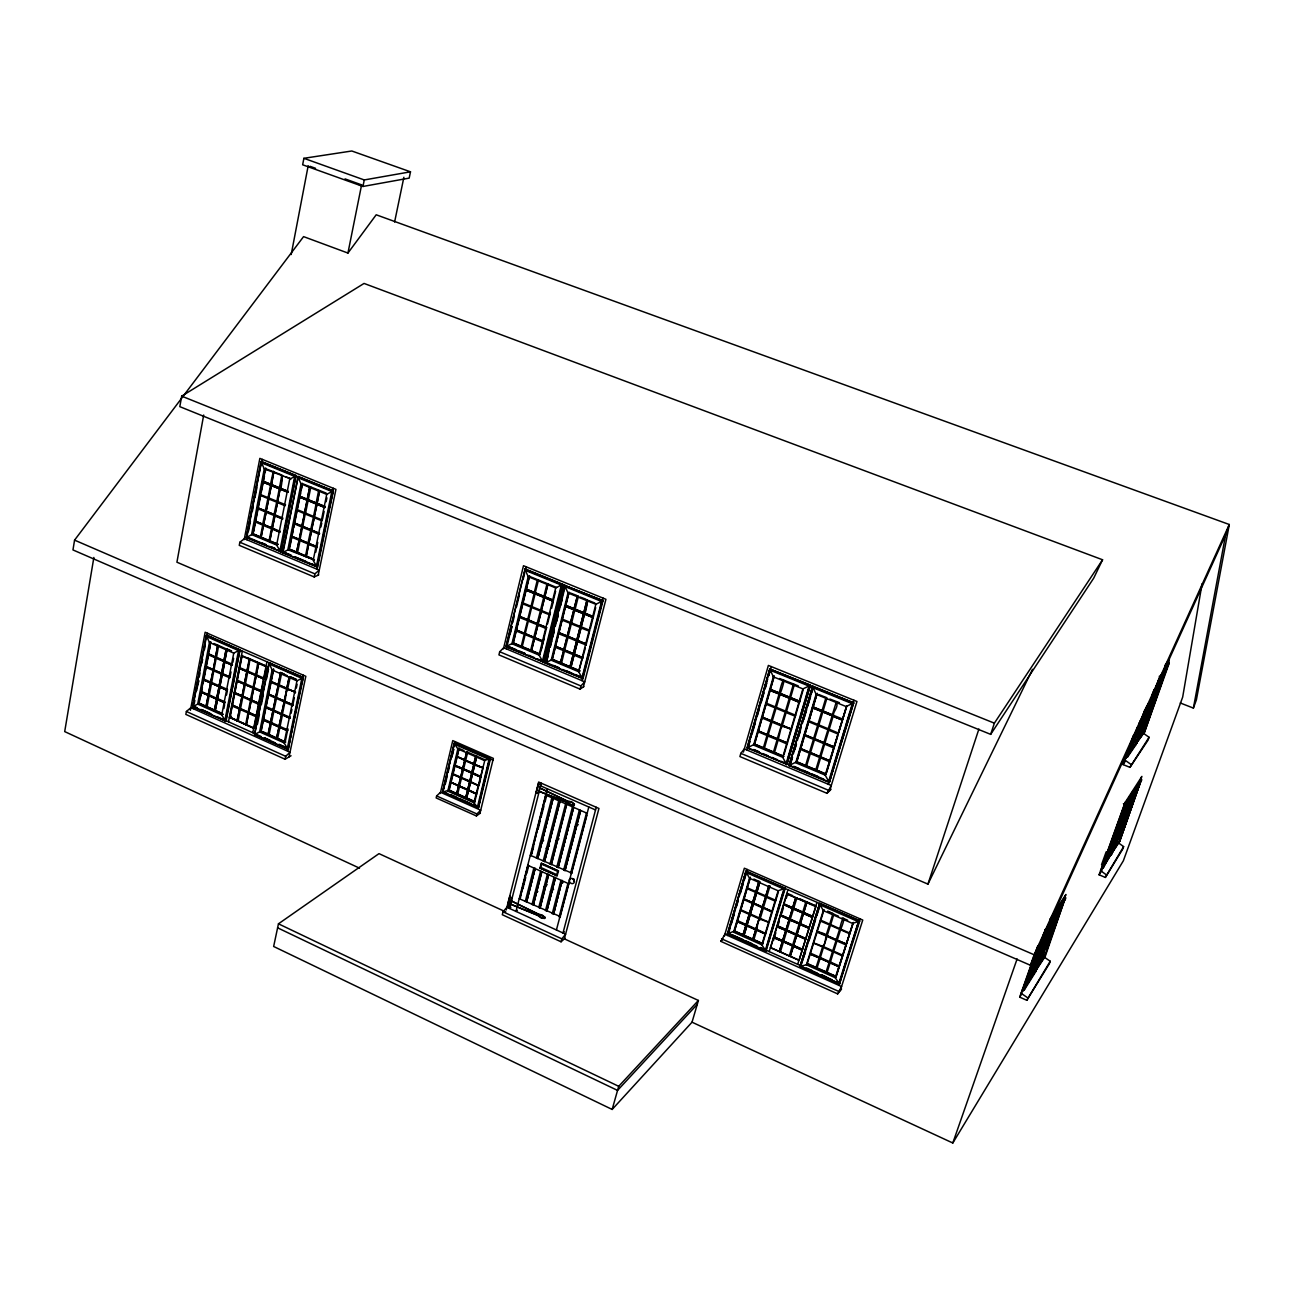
<?xml version="1.0" encoding="UTF-8"?>
<svg xmlns="http://www.w3.org/2000/svg" width="1294" height="1294" viewBox="0 0 1294 1294"><rect width="100%" height="100%" fill="white"/><g stroke="black" fill="none" stroke-linecap="round" stroke-linejoin="round"><path stroke-width="1.5" d="M1022.729 989.554L1022.341 990.411L1024.12 990.25L1034.375 973.848L1034.375 972.295L1032.127 971.325L1045.827 932.489M1042.479 953.727L1045.245 954.923L1045.212 956.476L1065.463 897.502L1064.687 897.179L1054.642 913.046M1033.566 972.49L1035.297 972.344L1037.772 966.877L1056.066 913.613L1065.463 897.502L1055.435 913.111L1052.798 920.584M74.567 540.132L72.965 549.934L1030.445 965.275L1225.644 534.697L1229.3 524.507L376.198 214.788L347.94 253.058L303.572 236.624L74.567 540.132L1034.132 954.762L1030.445 965.275M93.864 557.455L64.7 731.595L359.489 868.145M1202.061 583.82L1182.684 697.062L1123.354 860.785L952.805 1143.006L692.031 1022.195L612.159 1109.443L273.649 946.48L278.453 923.819L378.996 853.636L505.744 911.898M181.694 396.142L179.817 406.656L990.67 734.361L1093.721 578.127L1102.569 559.768L364.051 283.435L181.694 396.142L994.374 723.168L1102.569 559.768M1109.961 854.574L1111.19 855.124L1134.547 790.569M1102.116 867.158L1101.76 867.983L1103.329 867.756L1111.578 852.924L1109.589 852.099L1106.629 856.854M203.692 415.034L176.922 562.211L927.944 884.125L1032.515 669.338M1129.452 751.668L1125.99 757.071L1127.705 756.828L1135.938 744.697L1136.423 741.996L1133.706 740.912M1123.418 803.72L1125.974 804.722L1125.537 807.1L1123.952 806.453M1117.935 843.364L1111.028 854.461L1119.52 841.715L1141.454 779.263L1124.696 804.237M1180.29 702.982L1193.391 708.093L1225.644 534.697M285.068 759.238L285.683 756.311L290.018 752.267L190.914 707.64L186.385 711.49L185.835 714.401L285.068 759.238L291.037 755.761M190.412 710.293L205.148 632.232L305.821 676.293L289.047 756.909M225.593 720.273L226.062 721.179L192.79 706.653L206.733 635.241L240.005 649.814L226.062 721.179L192.79 706.653L199.373 703.224L221.662 713.237M300.952 685.771L303.33 677.555L288.012 749.517L254.562 734.458L268.942 662.916L303.33 677.555L206.28 635.467L192.79 706.653M193.275 708.691L193.76 706.168L197.303 707.769M194.132 704.211L194.86 700.313M196.72 690.543L198.564 680.79M199.308 676.875L200.036 672.977M201.896 663.207L202.624 659.309M204.484 649.556L205.212 645.641M207.072 635.888L207.558 633.284M198.014 684.688L198.758 680.806M206.264 635.451L209.418 642.455L197.707 704.082L221.743 714.87L225.609 721.421L240.005 649.814L239.277 650.219M208.156 695.46L205.94 706.977L208.334 695.363L200.732 692.144L201.088 691.158M210.534 683.022L208.318 694.571L210.728 682.925L203.093 679.706L203.449 678.719M213.122 670.421L210.712 682.116L213.122 670.421L205.471 667.203L205.649 666.313L213.284 669.516L215.516 657.87L207.865 654.667L208.221 653.664L232.483 664.356M210.469 641.953L198.758 703.548L222.762 714.32M210.76 641.824L199.05 703.386L223.053 714.175L221.743 714.87L233.745 653.13L239.552 650.041L238.533 650.575L206.328 636.454M200.521 697.256L202.398 687.34M203.158 683.361L208.819 653.567M209.579 649.604L210.34 645.625M1133.043 791.265L1134.304 791.734L1133.851 794.095L1132.282 793.465M1143.233 731.66L1144.64 731.822L1169.178 663.256L1168.159 661.962L1167.786 662.819M303.88 158.305L302.65 164.791L362.951 186.465L409.179 178.119L410.489 171.811L351.806 150.994L303.88 158.305L364.261 179.947L410.489 171.811M291.199 254.53L308.198 165.664M216.696 699.116L214.286 710.713L216.696 699.116L209.175 695.735L206.959 707.252M219.107 686.661L216.68 698.307L219.107 686.661L211.553 683.297L209.337 694.846M314.216 576.962L314.863 573.857L319.246 570.169L244.388 538.692L239.859 542.251L239.261 545.34L314.216 576.962L318.728 574.892M244.21 539.63L259.851 458.367L335.939 489.358L318.227 575.118M247.607 536.897L246.394 537.511L261.501 461.505L296.213 475.658L281.057 551.697L246.394 537.511L253.236 533.84L278.275 544.337M246.394 537.511L261.032 461.667L296.213 475.658L295.436 476.095M246.847 537.317L261.485 461.505L261.986 462.443M246.863 539.727L247.38 537.042M248.513 531.122L250.421 521.272M252.33 511.421L253.09 507.474M254.983 497.624L256.891 487.773M262.358 459.402L261.825 462.168L293.9 475.238M221.5 673.333L223.943 661.574L221.695 673.236L213.947 669.985L216.179 658.322L223.943 661.574M221.517 674.142L219.09 685.852L221.517 674.142L213.769 670.89L211.731 682.407M217.538 699.488L215.127 711.085L217.538 699.488L224.994 702.82M219.948 687.033L217.521 698.679L219.948 687.033L227.42 690.349M222.18 674.611L219.931 686.224L222.18 674.611L229.847 677.83M222.536 673.624L224.784 661.946L222.342 673.705L230.025 676.94M265.335 468.493L252.621 534.098L277.66 544.596L276.625 545.033L251.57 534.535L264.283 468.881L261.032 461.667M265.626 468.396L252.912 533.985L277.951 544.483M253.608 531.915L260.725 495.262M261.469 491.413L264.461 475.982M265.205 472.116L265.949 468.266L264.283 468.881L290.713 478.861M223.894 708.546L224.638 704.68M226.515 695.04L227.275 691.19M230.267 675.759L231.028 671.909M232.904 662.269L233.648 658.403M260.304 537.35L262.698 525.089L254.967 521.87M280.264 531.381L254.967 520.997L262.698 524.216L265.286 511.826L257.538 508.607M282.901 518.101L257.538 507.733L265.286 510.952L267.89 498.513L260.11 495.311M270.511 485.137L262.52 481.999L270.511 485.137L268.084 497.559M288.206 491.364L262.714 481.044L270.511 484.247C278.76 445.007 266.645 511.34 273.827 472.132M238.533 650.575L224.816 720.807L225.609 721.421M263.394 525.526L261 537.786L263.394 525.526L271.416 528.728L269.006 540.989M263.572 524.588L266.16 512.198L263.572 524.588L271.611 527.774M266.16 511.308L268.764 498.869L266.16 511.308L274.231 514.511M271.384 485.493L268.764 497.996L271.384 485.493L279.294 488.744L276.851 501.182M225.965 718.332L229.006 702.755M229.766 698.873L231.675 689.136M233.567 679.399L238.128 656.058M228.472 721.793L242.285 651.319M239.519 709.177L237.061 720.807L239.519 709.177L231.852 705.926L232.208 704.939L256.503 715.792L256.147 716.795L248.626 713.431L246.313 724.963L248.626 713.431M241.978 696.706L239.503 708.384L241.978 696.706L234.295 693.455L234.473 692.565L242.156 695.8L244.453 684.17L236.753 680.935L237.109 679.932M246.75 671.683L244.453 683.361L246.944 671.586L239.212 668.351L239.568 667.364M271.433 527.855L274.037 515.465L265.982 512.262M274.037 514.575L276.657 502.137L268.586 498.95M272.112 529.165L269.702 541.442L272.112 529.165L280.07 532.335L272.306 528.227L274.91 515.821L272.306 528.227M274.91 514.947L277.531 502.493L274.91 514.947L282.707 519.056L274.732 515.902M279.989 489.181L277.547 501.603L280.167 489.1L288.012 492.318L280.167 489.1M282.642 475.723C276.932 501.101 283.386 484.619 281.752 475.367L279.488 487.773M244.453 684.17L242.156 695.8M249.257 659.034C242.107 695.509 254.546 633.995 247.963 671.052M245.31 684.542L242.819 696.269L250.438 699.666L252.945 687.923L245.116 684.639L252.945 687.923M253.123 687.033L255.452 675.339L247.785 671.958L245.488 683.653M285.359 504.838L285.165 505.792L277.353 502.573M295.76 475.82L294.692 476.37L279.811 551.195L280.62 551.891L295.76 475.82L289.678 479.249L276.625 545.033L280.62 551.891M238.08 721.082L240.36 709.549L247.963 712.945L245.666 724.478M240.538 708.659L242.819 697.078L250.438 700.475L248.141 712.056M282.141 542.898L281.057 551.697L246.701 537.301M284.098 533.063L287.219 517.357M289.177 507.523L291.134 497.705M293.091 487.887L295.048 478.068M251.101 700.944L248.804 712.525L251.101 700.944L258.654 704.292L259.01 703.305L251.279 700.038L253.608 688.408L261.356 691.659L253.608 688.408M256.115 675.808L253.786 687.502L256.293 675.711L263.879 679.059L256.293 675.711M251.473 699.941L253.786 688.311M258.816 663.062L256.293 674.902L258.638 663.159L257.781 662.787L255.63 674.433M283.014 552.522L298.218 476.467L333.334 490.782L317.612 567.047L282.561 552.716L289.468 549.028L312.986 558.895M282.561 552.716L298.202 476.467L298.704 477.405M347.94 253.058L361.608 184.864L345.029 178.895M289.856 547.103L292.962 531.624M293.738 527.758L296.844 512.278M297.62 508.413L300.726 492.933M301.502 489.067L302.278 485.185M252.767 732.711L266.871 662.075M261.178 691.756L261.534 690.753L236.915 680.029M263.701 679.156L264.057 678.153L239.39 667.445M266.435 666.394L241.897 655.621L229.798 717.345L254.028 728.231L266.046 668.319M254.708 726.144L255.484 722.278M256.261 718.413L259.35 702.949M260.126 699.083L262.067 689.427M264.397 677.846L265.949 670.114M362.951 186.465L364.261 179.947M257.457 724.139L259.431 714.32M261.404 704.518L263.378 694.7M266.532 679.01L268.505 669.208M299.14 539.42L301.809 526.998L299.318 539.339L291.312 536.153L316.884 546.666M301.825 526.108L304.511 513.637L302.003 526.027L293.981 522.857L319.618 533.338M299.124 540.294L296.455 552.667L299.124 540.294L291.312 537.026M273.422 669.305L260.919 731.191L285.392 742.174L284.13 742.902L259.625 731.903L254.562 734.458L288.449 749.258L292.428 726.824M273.746 669.144L261.242 731.013L259.625 731.903L272.128 669.985L268.942 662.916L269.006 663.935L301.858 678.315L302.893 677.781L296.941 680.87L284.13 742.902L288.012 749.517L287.219 748.886L301.842 678.331M300.014 539.776L302.521 527.434L310.657 530.653L307.956 543.092L300.208 539.711M302.715 526.48L305.222 514.074L313.374 517.293L310.673 529.78L302.893 526.399M313.569 516.322L316.108 503.867L308.118 500.584L305.594 513.039M310.835 487.094L308.312 499.613M270.333 723.281L267.987 734.846L270.511 723.184L262.779 719.901L270.511 723.184M272.872 710.778L270.511 722.375L273.066 710.681L265.302 707.397L273.066 710.681M275.622 697.304L278.178 685.496L275.8 697.207L268.02 693.94L275.8 697.207M275.622 698.113L273.066 709.872L275.622 698.113L268.02 694.749M279.035 726.985L276.479 738.664L279.035 726.985L271.368 723.556L269.006 735.121M281.607 714.482L279.035 726.193L281.607 714.482L273.907 711.053L271.546 722.667M281.785 713.576L273.924 710.244L276.479 698.485L284.179 701.914L281.607 713.673L284.179 701.914M276.479 697.676L279.035 685.869L286.767 689.281L284.373 701.008L276.479 697.676L284.373 701.008M281.623 673.203L279.229 684.963M297.523 552.942L300.014 540.649L307.94 543.965L305.449 556.274M308.651 544.418L306.144 556.711L308.651 544.418L316.69 547.621M308.845 543.464L311.547 531.025L308.845 543.464L316.707 546.747M311.547 530.152L314.264 517.665L311.547 530.152L319.44 533.419M316.998 504.223L314.28 516.775L316.998 504.223L324.923 507.491L325.134 506.52L317.014 503.334L319.569 490.814L317.192 503.253M284.195 701.105L286.767 689.281M289.193 676.697L286.783 688.473L289.371 676.6M326.169 493.111L302.052 483.487L288.869 549.303L314.183 559.914L287.85 549.74L301.033 483.891L297.749 476.629L332.882 490.96L326.719 494.373L313.18 560.367L317.176 567.257L316.367 566.562L331.814 491.494L333.334 490.782L326.864 518.813M316.82 504.304L324.745 507.555L325.134 506.52M279.892 727.374L287.494 730.77L279.892 727.374L277.514 738.939M294.336 697.773L292.687 705.667L284.858 702.383L282.464 714.062L290.26 717.345L290.082 718.251L282.464 714.854L280.07 726.484M285.052 701.477L292.865 704.761L285.052 701.477C286.88 687.971 285.909 688.473 295.485 692.128L287.64 688.845L290.228 676.972M315.785 552.166L317.774 542.461M320.961 526.949L321.753 523.067M322.546 519.185L324.131 511.421M326.12 501.732L326.929 497.85M317.531 564.135L318.34 560.189M319.149 556.242L321.996 542.461M322.804 538.514L324.826 528.664M316.723 569.117L333.367 488.307M287.317 730.867L287.672 729.881L263.135 718.898M273.907 711.053L289.905 718.348L290.26 717.345M292.687 704.858L292.687 705.667M295.113 693.131L295.485 692.128M287.915 728.781L285.117 742.335L260.644 731.336L273.147 669.451L272.128 669.985L296.941 680.87M291.134 713.269L291.926 709.403M296.326 688.084L297.135 684.219M394.605 222.002L403.874 177.278M294.45 717.054L298.914 695.541M287.575 751.167L303.346 675.209M476.402 815.948L476.888 813.942L480.721 810.206L440.542 792.284L436.628 795.956L436.159 797.945L476.402 815.948L480.381 813.069M440.267 793.497L452.754 740.605L493.37 758.381L479.945 813.392M458.82 749.857L449.244 790.149L442.597 792.057L454.566 742.999L490.458 758.721L478.537 807.634L442.597 792.057L443.745 791.637M443.47 789.841L454.55 742.999L455.1 743.726M492.933 760.144L454.162 743.257L442.597 792.057M445.346 783.97L447.174 776.271M448.08 772.405L449.455 766.63M451.735 756.99L453.563 749.291M454.938 743.5L455.342 741.737M451.913 757.136L453.725 749.469M460.632 777.645L452.431 774.2L460.632 777.645L458.739 785.571L450.555 782.126L458.594 786.186L456.539 794.209L458.594 786.186M454.469 765.627L462.686 769.073L454.469 765.627L462.831 768.458L464.74 760.484L456.653 756.424L464.886 759.869L466.81 751.863M458.998 748.142L448.711 790.521L474.72 802.102L483.115 767.504M450.555 782.126L458.577 785.684L460.47 777.759M454.615 765.013L462.67 768.571L464.74 760.484M456.653 756.424L464.724 759.966L466.649 751.96M460.793 777.031L462.686 769.073L460.632 777.144L452.577 773.586M459.483 786.089L461.537 778.05L469.706 781.657L467.797 789.599L459.483 786.089L467.797 789.599M469.851 781.042L461.537 777.548L463.592 769.477L471.776 773.084L469.851 781.042L471.776 773.084L463.592 769.477M463.576 768.976L465.662 760.888L473.847 764.479L471.922 772.469L463.576 768.976L471.922 772.469M475.917 755.858L473.83 763.978L465.646 760.371L467.716 752.251M580.068 689.136L580.893 685.949L584.726 681.809L503.706 647.744L499.694 651.739L498.934 654.893L580.068 689.136L583.853 686.58M467.635 789.712L469.706 781.657M471.76 772.583L473.847 764.479M473.83 763.978L475.755 755.971M467.652 790.213L465.581 798.236L467.652 790.213L459.499 786.59L457.607 794.5M468.396 790.731L466.487 798.641L468.557 790.618L476.613 794.192L468.703 790.003L476.613 793.691M468.541 790.116L470.612 782.061L478.699 785.636L470.45 782.174M478.537 785.749L470.595 781.56L472.52 773.602L480.786 777.063L472.52 773.602M472.666 772.971L474.752 764.883L472.666 772.971L480.624 777.176M474.736 764.382L483.018 767.827L474.736 764.382L476.677 756.359M468.703 790.003L470.612 782.061M472.682 773.488L470.595 781.56M474.898 764.269L476.839 756.262M503.431 648.892L523.488 565.721L605.932 599.284L583.432 686.855M528.211 576.687L511.939 643.733L539.064 655.104L543.092 662.188L562.421 584.5L524.798 569.166L528.211 576.687L555.708 587.929L562.793 584.29L543.464 661.946L506.067 646.628L525.186 568.956L562.793 584.29L543.464 661.946L506.067 646.628L513.362 642.892L529.618 575.911M506.375 648.86L507.038 646.11L525.073 653.696M507.507 644.153L511.777 626.506M512.731 622.592L514.155 616.704M516.516 606.902L519.363 595.143M523.164 579.453L524.571 573.566M525.526 569.651L526.205 566.821M510.111 634.286L512.003 626.49M489.698 758.882L478.149 807.925L473.83 802.733L484.975 759.804L467.49 752.137M521.159 646.725L524.216 634.206L515.691 630.809L515.918 629.838L543.108 641.177L534.681 637.667L537.932 624.986L534.681 637.667M515.918 629.838L524.296 633.332L527.531 620.667L518.975 617.287L519.363 616.219L546.618 627.525L539.922 654.57L512.828 643.215L529.084 576.202L556.566 587.427M519.201 616.3L527.612 619.794L530.847 607.064L522.275 603.683L522.663 602.616M525.59 590.032L534.179 593.396L525.59 590.032L525.979 588.948L553.395 600.206M482.856 767.94L474.591 764.997M529.343 576.073L513.071 643.053L540.164 654.424L539.064 655.104L555.708 587.929M479.168 784.617L480.559 778.859M454.145 743.257L457.833 748.902L484.102 760.419L490.07 758.98L489.067 759.352L477.34 807.488L478.149 807.925M481.271 793.465L478.537 807.634L443.001 791.782M482.209 789.615L486.415 772.324M487.353 768.49L489.229 760.807M478.165 807.132L489.456 760.775M534.179 593.396L531.09 606.093M525.817 589.045L534.26 592.506L537.382 579.761M525.235 633.72L528.308 621.152L536.994 624.598L533.743 637.279L525.396 633.639M528.55 620.182L531.64 607.549L540.342 610.994L537.075 623.724L528.712 620.085M532.028 606.482L535.134 593.8L543.706 597.31L540.585 610.008M553.234 600.287L535.215 592.895L538.498 580.068M522.097 647.113L525.154 634.61L533.662 638.152L530.572 650.672M547.087 583.578L543.949 596.324M534.438 638.638L531.365 651.157L534.438 638.638L543.011 642.05M538.013 624.112L541.296 611.383L538.013 624.112L546.618 627.525M544.499 597.796L541.377 610.493L544.661 597.699L553.153 601.192L544.661 597.699M547.88 584.047L544.742 596.809L548.041 583.966M547.54 623.87L550.387 612.369M552.764 602.778L555.627 591.261M541.118 650.591L543.981 639.074M551.584 608.39L553.007 602.632M562.421 584.5L561.321 585.066L542.332 661.509L543.092 662.188M543.108 661.266L562.194 584.597M602.131 601.112L603.004 600.675L564.572 585.389L545.211 663.078L564.572 585.389L603.004 600.675L583.028 678.574L545.211 663.078L552.57 659.325L579.971 670.826M549.093 651.076L546.23 662.577L537.706 659.002M550.047 647.243L554.35 629.984M555.304 626.15L558.183 614.634M559.137 610.8L564.863 587.799M546.44 662.431L547.896 656.559M550.338 646.774L551.794 640.918M552.781 637.004L554.236 631.132M556.679 621.363L558.135 615.491M560.577 605.705L562.033 599.85M563.65 650.656L560.334 663.304L563.65 650.656L555.029 647.226L555.417 646.159L582.915 657.627L582.51 658.695L574.002 655.136L570.816 667.704L574.002 655.136M555.272 646.256L563.893 649.685L567.063 637.085L558.426 633.656L558.814 632.588L586.392 644.024L585.988 645.091L589.304 632.669M558.668 632.669L567.306 636.098L570.508 623.433L561.822 620.02L562.227 618.936M565.252 606.32L573.954 609.733L565.252 606.32L565.656 605.236L583.837 612.693L587.088 599.898L588.042 600.303C580.408 627.072 587.961 608.52 586.926 599.995L583.837 612.693M563.731 649.782L567.063 637.085M567.16 636.195L570.508 623.433M573.808 609.83L570.589 622.543L573.954 609.733M577.415 595.952L574.051 608.843L577.415 595.952L578.386 596.356L575.167 609.134M564.685 650.186L568.017 637.473L576.639 641.064L573.436 653.68L564.847 650.089M568.115 636.599L571.301 623.934L580.1 627.412L576.898 640.077L568.276 636.502M583.578 613.679L580.197 626.522L583.578 613.679L574.762 610.218L571.705 622.851M561.062 941.789L561.839 938.846L565.591 934.187L506.924 907.256L503.042 911.817L502.298 914.729L561.062 941.789L565.009 938.263M506.229 909.957L538.644 782.029L598.944 808.459L564.362 938.846L698.404 1000.456L692.031 1022.195M507.636 905.331C513.2 880.114 507.588 916.152 507.846 905.169M536.185 792.656L538.579 783.873L536.185 792.656L538.385 793.384L536.395 792.51M573.291 653.777L576.639 641.064M576.736 640.174L580.1 627.412M573.193 654.651L569.861 667.3L573.193 654.651L564.443 651.157L561.434 663.612M509.577 906.221L511.89 897.777L509.739 897.049M538.175 793.529L540.568 784.762L538.369 784.035M541.296 783.193L509.496 908.453L510.871 907.32M574.245 654.166L577.593 641.452L574.245 654.166L582.769 657.724M577.69 640.579L581.071 627.8L577.69 640.579L586.247 644.121M584.403 614.181L581.168 626.911L584.548 614.084L593.137 617.61L584.548 614.084M547.265 788.774L515.982 911.429L517.341 910.297M528.001 865.379L519.881 898.974L528.001 865.379L568.842 883.802L567.84 883.786L559.121 916.896L560.108 916.912L568.842 883.802M545.922 795.147L530.961 855.577L545.922 795.147L587.379 813.392L586.392 813.344L570.573 873.401L571.576 873.418L586.878 815.317M522.776 889.043L525.72 877.445M526.707 873.596L528.68 865.864M531.64 854.266L533.613 846.551M538.061 829.163L540.035 821.431M541.021 817.565L543.981 805.984M544.968 802.118L546.941 794.387M595.838 604.314L578.628 671.699L582.672 678.816L581.912 678.137L601.548 601.484L602.648 600.901L595.838 604.314L568.017 592.943L564.572 585.389M592.992 617.707L593.234 616.72L565.51 605.333M579.712 671.004L552.295 659.503L569.117 592.312L568.017 592.943L551.195 660.199L578.628 671.699L585.373 648.068M590.29 628.819L595.693 607.662M583.012 675.678L593.8 633.623M594.787 629.79L597.715 618.322M598.701 614.504L601.645 603.02M581.993 680.66L603.15 598.151M539.938 868.031L541.313 863.227L558.49 870.959L557.099 875.779L539.938 868.031L557.099 875.779M541.507 871.477L533.306 905.104L541.83 872.043L540.52 871.46L531.996 904.506L533.322 904.247L541.345 873.143M559.639 801.18L544.515 861.675L559.978 801.73L558.636 801.148L543.189 861.076L544.531 860.834L559.477 802.862M551.309 863.891L549.982 864.133L565.527 804.172L566.529 804.205L551.309 864.732L566.853 803.946M544.92 917.284L544.467 918.465L544.92 917.284L542.089 914.923L537.835 914.243L510.968 900.753L539.177 914.389M574.407 804.172L573.938 805.369L574.407 804.172L571.511 801.795L567.16 801.148L539.63 787.836L567.354 801.002M558.62 865.007L573.743 806.987L558.118 867.789L573.42 807.246L572.417 807.213L556.792 867.19L558.118 866.948M561.887 880.664L553.541 914.357L561.887 880.664L560.9 880.648L552.231 913.742L553.541 913.483L562.211 880.389M580.327 810.287L564.944 870.862L580.666 810.837L579.324 810.238L563.618 870.264L564.944 870.005L580.149 811.953M556.42 929.982L588.819 806.987M596.243 807.278L562.987 932.99L564.297 931.826M612.159 1109.443L618.71 1086.313L698.404 1000.456M827.012 793.319L831.282 785.507L744.309 748.935L740.831 753.351L739.909 756.569L827.012 793.319L831.055 789.291M743.403 752.105L768.377 665.423L856.951 701.477L829.713 790.634M747.592 747.754L769.784 669.03L810.513 685.238L787.059 764.301L747.026 747.883L748.272 747.204L749.938 741.397M747.026 747.883L769.801 669.03L810.513 685.238L809.559 685.674M747.172 750.132L749.63 741.64M750.73 737.839L752.364 732.145M753.464 728.344L763.881 692.274M764.98 688.473L767.73 678.978M768.814 675.177L771.289 666.604M752.17 733.666L754.968 723.977M757.2 716.245L758.882 710.438M761.115 702.691L763.913 693.018M765.029 689.136L766.711 683.329M768.943 675.597L770.108 668.772L747.35 747.608L787.059 764.301L786.542 763.282M774.087 676.244L754.321 744.471L783.404 756.65M774.378 752.898L778.115 740.152L787.027 744.034L787.448 742.934L758.138 730.884L767.132 734.62L770.998 721.728L761.972 717.976M791.524 729.12L762.134 717.102L771.143 720.839L775.025 707.867L765.983 704.146M779.085 693.956L769.881 690.349L779.085 693.956L775.316 706.88M779.247 693.066C783.371 674.805 786.574 676.713 780.266 693.487L799.741 701.316L770.173 689.346L779.376 692.953M768.151 735.041L772 722.149L781.155 725.934L777.257 738.858L768.28 734.943M772.162 721.259L776.044 708.287L785.215 712.072L781.317 725.061L772.292 721.146M785.507 711.085L789.308 698.162L780.104 694.377L776.335 707.3M787.318 743.047L778.276 739.278C782.708 722.893 779.263 725.74 791.394 729.234L782.336 725.481L786.105 712.606L795.325 716.261M799.449 702.318L790.327 698.582L786.526 711.506M720.807 941.336L724.915 934.252L841.569 986.562L837.655 993.889L720.807 941.336L722.99 939.072M724.268 936.403L744.357 868.209L862.758 920.05L840.259 990.638M727.422 933.783L746.12 871.105L785.248 888.25L766.016 951.09L727.422 933.783L766.016 951.09L727.422 933.783L734.701 931.001L762.926 943.617M728.296 931.567L746.12 871.105L746.67 871.994M727.94 933.831L745.829 871.428L859.75 920.875L819.814 903.39L800.096 966.359L839.482 984.006L845.985 961.588M727.697 935.513L728.344 933.281L756.99 946.124M730.042 927.523L737.984 900.575M739.133 896.742L747.172 869.455M728.603 933.2L730.301 927.474M731.433 923.641L734.248 914.082M736.512 906.431L738.195 900.689M740.459 893.038L743.274 883.462M744.406 879.645L746.104 873.903M802.895 688.893L782.692 757.297L786.752 764.592L810.206 685.496L802.895 688.893L773.359 676.827L769.784 669.03M795.195 716.358L795.616 715.258L766.274 703.143M799.611 701.429L799.32 702.432L790.327 698.582M783.954 754.758L803.04 690.203M745.813 871.428L749.517 878.238L733.552 932.198L761.81 944.846L766.016 951.09M750.245 877.51L734.28 931.454L762.506 944.086L778.438 891.776M750.439 877.316L734.474 931.243L762.716 943.876L761.81 944.846L778.131 890.773L785.248 888.25L784.358 888.509M810.206 685.496L809.09 686.095L786.04 763.897L786.752 764.592M787.674 759.497L799.449 719.739M800.582 715.954L804.512 702.707M805.628 698.922L808.993 687.567M787.27 761.697L809.85 685.529M803.639 738.939L796.829 761.729L789.033 765.547L812.826 686.176L853.733 702.852L829.244 782.433L789.033 765.547L790.278 764.851M851.015 708.983L853.733 702.852L812.519 686.451L789.033 765.547M790.602 763.104L792.3 757.378M793.432 753.577L796.263 744.05M797.395 740.249L801.358 726.904M802.49 723.103L813.23 686.92M790.828 762.959L792.526 757.281M794.775 749.695L796.457 744.018M798.705 736.448L800.404 730.754M803.784 719.399L806.583 709.937M807.715 706.136L810.529 696.673M811.661 692.888L812.826 686.192L789.34 765.255L829.535 782.142L838.286 750.746M753.755 940.188L752.639 939.881L755.793 929.658L746.945 925.711L743.807 935.934L742.837 935.497L745.959 925.275L737.111 921.522L745.829 925.404M758.899 881.521L755.858 891.76L759.028 881.392M745.959 925.275L742.837 935.497M749.21 914.373L746.072 924.628L749.21 914.373L740.475 910.491M752.477 903.422L749.323 913.71L752.477 903.422L743.71 899.54M755.745 892.423L752.574 902.759L755.745 892.423L746.962 888.557M743.807 935.934L746.945 925.711M750.067 914.939L747.042 925.064L750.197 914.809L759.06 918.74L755.906 929.011L759.06 918.74M753.334 903.988L750.294 914.146L753.464 903.859L762.344 907.79L759.174 918.093L762.344 907.79M756.602 892.989L753.561 903.196L756.731 892.86L765.644 896.791L762.457 907.126L765.644 896.791M816.126 694.296L795.729 762.764L825.184 775.106L829.244 782.433L853.442 703.127L846.017 706.508L816.126 694.296L812.519 686.435M816.805 693.697L796.425 762.117L825.847 774.459L846.697 705.909L825.184 775.106L826.251 774.071L796.829 761.729M816.999 693.535L796.619 761.94L826.041 774.281M804.771 735.138L817.226 693.341M752.639 939.881L755.793 929.658M800.21 749.372L809.3 753.157L805.466 765.935M833.805 747.964L824.634 744.147L820.752 756.99L829.907 760.807L800.371 748.498L809.478 752.283L813.441 739.343L804.318 735.558M838.043 734.054L828.839 730.253L824.941 743.16L834.112 746.962L804.496 734.668L813.619 738.453L817.614 725.449L808.459 721.68M821.787 711.49L812.503 707.834L821.787 711.49L817.905 724.446M826.009 697.466L822.094 710.487M753.626 940.317L756.78 930.095L765.547 934.009M769.946 886.18L768.83 885.872L769.946 886.18L766.873 896.435M810.497 752.72L814.476 739.764L823.728 743.613L819.733 756.569L810.626 752.607M814.654 738.89L818.633 725.885L827.917 729.719L823.906 742.724L814.767 738.777M828.225 728.716L832.139 715.744L822.822 711.926L818.94 724.883M827.044 697.887L823.13 710.907M806.486 766.355L810.319 753.593L819.555 757.443L815.689 770.221M836.377 701.704L832.317 714.854L812.794 706.831L842.588 719.06C823.599 716.795 840.696 709.581 836.264 701.817M816.724 770.642L820.574 757.863L829.6 761.794M833.174 716.164L842.281 720.079L833.174 716.164L829.26 729.137M765.272 950.572L783.889 889.059L784.94 888.557M766.938 946.027L782.611 894.267M765.935 950.136L784.035 890.353M769.186 951.591L787.917 889.868M773.488 940.431L775.834 932.748M777.581 926.973L779.328 921.215M781.657 913.515L783.42 907.757M786.331 898.133L787.496 894.3M826.623 772.372L837.622 736.189M838.771 732.388L846.874 705.731M853.442 703.127L852.325 703.726L828.532 781.754L829.244 782.433M839.434 746.945L844.659 729.865M845.807 726.063L849.867 712.768M828.338 784.261L853.959 700.264M782.369 941.514L779.279 951.624L782.498 941.385L773.553 937.6L782.498 941.385M785.701 930.596L782.611 940.738L785.83 930.451L776.869 926.666L785.83 930.451M803.428 913.451L812.357 917.381L803.428 913.451L800.274 923.69L809.187 927.62L780.444 914.907L789.421 918.691L792.543 908.469L783.663 904.555L792.413 908.598M786.073 929.674L789.178 919.484L780.331 915.57L789.178 919.484L786.073 929.674L777.241 925.744L805.774 938.603L796.894 934.672L800.032 924.466L809.057 928.267L800.032 924.466L797.023 934.527M789.421 918.691L792.543 908.469M789.308 955.926L792.413 945.801L783.485 941.822L780.395 951.931M792.656 945.024L795.778 934.866L786.817 930.887L783.727 941.045M790.181 919.921L786.93 930.24L795.907 934.219L799.158 923.9L790.052 920.05L799.158 923.9M793.546 908.906L790.294 919.274L799.271 923.237L802.539 912.868L793.416 909.035L802.539 912.868M796.926 897.842L793.788 908.113M793.287 946.383L790.181 956.509L793.416 946.254L802.28 950.2L793.416 946.254M796.651 935.449L793.529 945.607L796.78 935.319L805.661 939.266L796.78 935.319M806.825 902.371L803.671 912.658L806.955 902.241M800.404 923.544L803.542 913.305M797.686 964.354L816.902 902.565M770.367 947.693L799.158 960.294L816.093 905.946L799.854 898.829M820.347 904.263L819.814 903.39L800.096 966.359L819.523 903.713L823.275 910.588L852.487 923.415L859.475 921.215L858.423 921.716L838.771 983.505L839.482 984.006L859.75 920.875L858.844 921.134M820.137 903.972L800.954 965.825L760.565 947.726M805.45 952.303L800.388 966.003L839.774 983.666M809.025 940.787L815.576 919.646M816.773 915.796L819.749 906.188M823.275 910.588L806.421 964.806L800.096 966.359M810.109 954.066L819.134 957.884L810.109 954.066L810.465 953.128L839.369 966.02M819.377 957.107L822.563 946.933L813.505 943.116C821.836 944.652 824.197 951.365 825.993 935.934L816.935 932.117C822.79 931.243 835.196 940.188 817.177 931.324M826.122 935.287L829.454 924.886L820.364 921.069L820.736 920.147L849.737 933.103M824.132 909.633L807.084 964.03L835.924 976.921L853.134 922.638M816.951 968.462L815.835 968.155L819.134 957.884M832.932 913.807L829.697 924.094M816.837 968.608L820.137 958.336L829.163 962.364L825.847 972.635L826.979 972.942M827.141 935.724L830.473 925.339L839.563 929.351L836.215 939.735L827.141 935.724L836.215 939.735M836.086 940.398L832.754 950.75L823.696 946.723L827.012 936.371L835.973 940.528M826.85 973.088L830.166 962.817L839.127 966.796L830.166 962.817M842.734 955.182L833.757 951.203L836.975 940.981L845.985 944.96M837.234 940.188L846.341 944.022L837.234 940.188L840.582 929.788L849.608 933.767M849.657 950.022L857.615 924.984M838.69 985.284L859.847 918.772M927.944 884.125L978.911 729.007M990.67 734.361L994.374 723.168M952.805 1143.006L1017.116 958.919M1043.821 956.848L1050.227 961.248L1049.369 963.658L1026.805 1000.278L1019.688 997.156L1037.707 946.011M1021.856 991.964L1035.782 952.449M1034.763 963.626L1036.656 961.264L1028.342 974.139M1032.386 963.723L1040.344 950.799L1034.262 959.776M1045.261 932.246L1026.643 984.685L1023.117 990.751L1039.81 943.439M1033.89 961.41L1031.334 969.707M1037.61 950.847L1035.054 959.161M1041.363 940.237L1038.775 948.583M1042.527 937.972L1043.951 932.877M1028.148 978.005L1033.437 966.052M1031.852 967.508L1033.582 962.623M1035.572 956.962L1037.885 950.427M1041.621 939.816L1039.05 948.162M1045.374 929.173L1042.786 937.552M1024.12 990.25L1045.698 929.302M1036.834 956.751C1029.361 979.364 1036.753 953.937 1040.344 950.799M1044.905 934.575L1041.444 944.394L1044.856 934.025L1047.784 929.739L1042.204 937.826M1048.027 925.048L1045.18 933.815L1048.35 925.178M1034.019 965.777L1030.331 975.902L1036.656 961.264M1048.933 925.307L1032.612 971.535L1027.759 979.267M1037.982 949.198L1044.064 940.285L1043.482 940.9M1034.941 967.831L1032.968 973.444L1033.744 973.767L1054.853 914.017L1054.076 913.693L1049.919 920.147M1037.642 959.954L1047.752 931.405M1055.16 915.036L1045.131 930.693L1045.083 932.376L1052.685 920.519L1054.853 914.017L1034.375 973.832M1045.212 956.492L1034.327 972.829L1043.562 946.707M1044.889 942.97L1051.472 924.304M1035.297 972.344L1056.874 911.154M1038.386 962.412L1044.371 948.696M1046.296 941.401C1043.465 940.722 1066.628 904.069 1050.178 930.37M1049.984 930.968L1053.09 921.118M1053.688 920.503L1055.985 914.001M1044.436 943.698L1051.149 933.718L1048.302 937.924L1044.954 948.081L1048.35 938.474L1046.49 940.787M1056.244 916.492C1061.193 909.439 1057.424 909.973 1048.302 937.6L1051.715 927.944M1054.125 919.177L1058.217 909.892M1051.149 933.718C1048.189 938.425 1033 966.489 1047.234 944.782C1042.527 949.65 1036.979 971.244 1044.695 948.826M1059.43 907.175L1055.678 916.767M1026.805 1000.278L1050.227 961.248M1041.298 958.401L1058.541 910.022M1060.918 905.007L1043.514 954.179L1038.16 962.704M1046.49 948.421L1049.887 938.991M1055.726 922.266L1059.301 912.383M1062.439 903.374L1065.188 895.594M1048.496 943.649L1056.535 920.94M1063.894 900.155L1065.916 894.477L1049.919 919.338M1065.463 897.502L1044.581 956.428L1034.327 972.829M1147.729 719.739L1142.99 732.97L1149.072 737.289L1148.053 740.136L1129.953 767.342L1123.063 764.592L1133.512 735.251M1125.343 759.012L1132.881 737.855M1144.947 709.355L1130.228 751.135L1126.751 757.378L1137.491 727.196M1130.471 747.625L1136.73 732.97M1130.778 747.738L1135.097 735.914M1135.21 735.332L1138.963 725.109M1139.545 722.44L1141.049 719.254M1127.705 756.828L1140.273 721.599M1132.848 744.131C1130.972 745.57 1142.893 722.149 1137.361 732.21M1139.642 722.877C1151.029 705.877 1135.501 728.409 1137.572 731.886M1145.222 709.436L1141.68 719.351L1143.88 716.747M1132.946 744.568L1145.53 709.565M1148.004 704.195L1134.725 741.316L1130.584 747.414M1145.821 707.786L1148.312 704.324M1138.494 733.358L1143.314 719.707M1152 695.315L1154.086 689.508M1140.289 728.943L1143.395 720.467M1159.165 677.846L1135.259 744.81L1126.751 757.378M1156.982 684.623L1135.728 744.115L1144.64 731.822L1135.728 744.115L1139.141 737.984L1162.125 673.915M1157.532 683.685L1160.475 675.436M1135.938 744.697L1159.44 678.897M1164.39 669.968L1143.475 728.473L1139.658 734.701L1143.411 723.233M1144.705 720.564L1148.101 711.069M1148.425 710.18L1151.935 700.361M1156.933 686.338L1152.517 697.725L1156.593 691.886L1154.458 695.363L1156.577 692.888M1157.257 685.448L1160.799 675.549M1136.682 743.581L1160.831 675.986M1144.494 722.424L1149.201 709.209M1154.604 694.118L1162.012 673.349M1141.761 731.628L1163.241 671.683M1129.953 767.342L1149.072 737.289M1145.708 719.885L1148.15 716.455L1146.112 719.432M1152.21 705.133C1145.4 714.498 1159.084 694.943 1148.328 709.759M1158.874 683.022L1161.3 679.69L1159.505 682.261M1146.031 723.637L1147.39 719.836M1149.298 714.709L1160.589 683.006M1167.9 662.544L1168.822 660.005M1149.379 715.129L1160.718 683.442M1166.67 666.766L1169.388 659.212L1164.988 665.391M1144.64 730.059L1168.903 662.253L1144.64 731.822M1101.517 864.78L1106.176 851.84M1118.065 842.588L1123.613 846.599L1122.691 849.155L1105.367 877.429L1099.091 874.809L1124.971 802.701L1141.906 776.4L1136.456 791.524M1101.194 869.697L1125.554 801.795M1107.826 851.468L1108.117 850.676M1115.881 829.05L1116.156 828.257M1119.925 817.792L1125.651 805.208M1127.171 802.264L1105.658 862.451L1102.439 868.258L1125.456 804.172L1133.35 791.879L1132.315 792.397M1106.871 857.243L1109.88 848.201L1111.999 845.37M1115.719 834.145L1109.961 847.732M1112.419 839.596L1118.178 825.976M1118.275 825.491L1123.758 811.775M1103.329 867.756L1125.974 804.722L1133.35 791.879L1131.312 798.058L1125.537 807.1M1108.036 855.544L1127.462 802.377M1108.311 855.657C1107.89 850.401 1121.202 830.57 1109.136 849.042M1115.072 834.824L1118.291 830.279L1112.209 844.141M1119.084 823.631L1122.302 819.151L1116.204 833.012M1121.186 815.446L1126.314 807.974L1120.216 821.852M1127.656 802.054L1124.243 810.642M1128.384 801.212L1110.026 852.277L1107.049 857.032M1110.559 853.053L1115.396 839.515M1119.278 828.839L1126.977 807.31M1129.986 799.045L1132.671 791.588M1118.388 831.848L1127.09 807.65M1131.005 796.91L1133.107 790.909M1102.439 868.258L1110.575 855.188L1133.803 791.184L1141.454 779.263L1119.536 841.698L1141.454 779.263M1114.732 845.37L1118.323 834.743M1118.889 834.08L1121.672 825.443M1122.367 823.259L1125.651 814.395M1111.028 854.461L1134.304 791.734L1141.696 780.185M1134.984 790.844L1111.902 853.975M1116.463 842.038L1136.132 788.272M1137.232 786.574L1118.404 838.868L1114.555 845.031M1118.614 833.951L1122.642 828.095L1120.604 831.686M1124.276 820.59L1126.298 817.032M1128.239 809.575L1130.26 806.033M1132.218 798.511L1134.514 795.114L1132.784 797.832M1105.367 877.429L1123.613 846.599M1119.617 837.719L1136.003 792.251M1137.749 787.221L1141.357 777.241M1123.515 827.448L1134.417 797.201M1193.391 708.093L1196.384 699.876L1229.3 524.507L1034.132 954.762M1064.315 898.004L1064.687 897.179M1065.755 898.505L1056.001 915.327M573.824 881.085L574.035 879.111L572.385 878.82M1099.091 874.809L1102.181 869.843M1101.76 867.983L1103.798 864.716M1106.839 859.814L1108.877 856.547M1113.309 849.43L1115.282 846.26M1111.578 852.924L1100.579 870.652L1106.305 874.809M1112.403 851.678L1119.941 839.499L1117.482 838.496M1022.341 990.411L1024.686 986.497M1032.968 973.282L1033.841 971.891M1026.093 985.171L1021.063 993.226L1027.679 997.803M1026.643 984.685L1045.245 954.923M1116.059 841.779L1117.984 838.706M1023.117 990.751L1032.677 975.466M1019.688 997.156L1021.759 993.841M1028.245 977.504L1030.186 974.414M1039.81 959.08L1043.029 953.969M1108.117 851.581L1114.312 841.359M1118.598 834.856L1122.642 828.095M1118.291 830.279L1114.166 836.264M1122.286 823.744L1126.589 817.145M1122.561 823.857L1124.065 820.914M1030.752 969.982L1034.278 965.017M1042.042 952.4L1047.493 944.038M1036.332 956.832L1035.054 959.501M1044.064 940.285L1038.451 948.793M1047.153 935.756L1049.143 932.004M1124.583 814.994L1130.26 806.938M1118.469 825.168L1122.302 819.151M1130.535 806.146L1128.514 808.782M1116.156 829.179L1117.692 826.187M1126.54 812.794L1128.044 809.882M1126.314 807.974L1122.221 813.813M1131.684 799.546L1134.514 795.114M1120.2 817.905L1121.736 814.945M1133.851 794.095L1139.464 785.329L1137.911 784.714M1044.598 934.43L1042.204 938.182L1047.784 929.739M1053.866 919.921L1055.726 917.64L1051.973 927.2M1052.184 922.865L1058.508 912.966M1053.801 914.276L1064.428 897.745M1048.625 923.722L1054.853 914.017M1123.063 764.592L1125.214 761.406M1126.249 756.472L1128.336 753.399M1125.99 757.071L1128.125 753.933M1130.228 751.135L1136.423 741.996M1139.141 737.984L1145.158 729.137L1142.473 728.085M1134.951 744.859L1124.712 759.934L1131.005 764.431M1137.07 741.705L1141.34 735.413M1142.408 733.844L1142.99 732.97M1130.099 747.22L1134.256 741.122M1138.979 734.183L1143.006 728.296M1135.42 735.024L1139.464 729.12M1144.236 722.165L1148.15 716.455M1141.858 726.063L1143.718 723.346M1134.045 736.464L1136.181 733.326M1139.868 722.57L1141.47 719.658M1152.517 704.259L1150.382 706.767M1143.556 717.636L1141.373 720.24M1148.312 710.762L1150.172 708.077L1148.004 710.649M1156.901 691.999L1154.782 694.474M1157.046 685.173L1159.295 682.536M1157.386 685.27L1161.3 679.69M1157.143 686.046L1158.664 683.313M1162.594 672.557L1169.178 663.24M1164.357 668.658L1168.903 662.253M837.655 993.889L841.553 989.02M836.312 976.452L835.261 977.73L839.482 984.006M842.491 955.975L823.437 947.515L820.38 957.544M830.424 962.024L833.514 951.98M829.405 961.571L832.495 951.543M829.163 962.364L820.137 958.336M839.822 928.542C842.928 913.855 846.389 916.039 840.825 928.995M799.158 960.294L770.626 947.548L787.221 893.281L792.64 895.658M830.716 924.547L833.821 914.373M792.413 945.801L783.485 941.822M795.778 934.866L786.817 930.887M802.781 912.076L805.822 901.934M765.66 933.362L737.483 920.6M697.272 1004.306L617.545 1090.405L277.612 927.83M757.006 929.318C758.349 914.47 760.872 920.552 769.073 922.298L740.702 909.698M756.78 930.095L765.417 934.139M760.29 918.4L763.331 908.226L772.146 912.124M747.188 887.765L775.704 900.317L775.349 901.239L766.517 897.357L763.444 907.563L772.259 911.461L743.807 898.893L752.704 902.63M838.35 733.051L808.766 720.677M832.139 715.744L822.822 711.926M773.359 752.461L777.096 739.731L767.86 736.027L764.269 748.66M763.266 748.239L766.97 735.493L757.993 731.757M560.448 916.621L519.234 898.683L520.592 897.567M754.758 744.082L747.592 747.754M540.051 907.32L538.725 907.579L547.297 874.518L548.624 874.259L540.035 908.178L548.607 875.1M789.599 697.159L793.416 684.154L794.306 684.688L790.618 697.579M789.308 698.162L780.104 694.377M571.899 873.143L530.297 855.285M558.49 870.959L541.313 863.227M540.423 843.073L543.593 840.712M546.181 848.249L549.384 845.888M555.789 841.149L559.008 838.787M575.037 826.963L578.24 824.585M534.681 893.75L537.803 891.485M544.062 886.94L547.184 884.659M550.419 891.663L553.557 889.399M559.833 884.853L562.971 882.573M461.537 778.05L469.544 781.77M465.646 760.371L473.992 763.864M546.23 628.593L537.786 625.083M578.386 596.356L577.27 596.049M549.837 613.987L522.501 602.713M543.706 597.31L535.134 593.8M271.368 723.556L278.857 727.099M254.028 728.231L230.073 717.183L242.188 655.476L241.396 655.864L266.014 666.669M265.658 706.395L273.244 709.775M231.4 716.261L229.345 717.345L253.656 728.263M270.559 682.132L278.178 685.496M255.452 675.339L247.785 671.958M209.175 695.735L216.502 699.197M200.732 692.144L208.334 695.363M211.553 683.297L218.912 686.742M239.212 668.351L246.944 671.586M203.093 679.706L210.728 682.925M213.284 669.516L215.516 657.87M216.535 657.336L218.589 645.706M254.562 734.458L269.395 662.69L275.315 665.989M506.067 646.628L525.17 568.956L525.688 569.942M293.964 523.73L301.809 526.998M296.844 509.432L322.19 520.042M296.649 510.386L304.511 513.637M315.93 503.932L308.118 500.584M318.68 490.442L316.124 502.962L299.351 496.087L324.94 506.585M260.11 494.421L285.537 504.757M279.294 488.744L271.19 485.573M359.506 185.236L361.608 184.864M574.148 805.208L570.525 804.965L566.853 802.312L538.773 791.2L567.063 802.167L572.644 805.434M544.661 918.287L541.135 917.996L537.56 915.359L510.143 904.005L537.754 915.198L543.205 918.481M568.325 801.455L571.317 801.94L574.212 804.318M572.627 878.772L574.132 880.567M540.213 914.534L544.725 917.462M310.042 166.328L315.558 168.317M1165.053 668.092L1166.767 668.739L1160.944 677.005L1159.214 676.341M1150.188 707.074L1148.328 709.759M1129.743 797.428L1131.312 798.058M1132.024 798.819L1130.26 801.584M1128.319 809.09L1126.556 811.888M295.679 475.949L332.801 491.089M527.354 570.395L602.422 600.982M772.259 670.211L853.069 703.16M261.097 462.654L294.708 476.354M331.814 491.494L297.83 477.632L297.766 476.645M561.321 585.066L524.927 570.217L524.798 569.166M564.718 586.457L601.548 601.467M769.995 670.146L809.09 686.095M812.745 687.583L852.325 703.71M267.146 469.237L281.93 475.044M285.262 476.645L290.988 478.748M576.526 595.337L568.875 592.458L552.053 659.649L579.469 671.149M580.003 596.987L585.794 599.122M589.271 600.772L594.819 603.053M779.619 678.509L798.252 685.885M818.681 694.457L826.154 697.515M829.891 699.035L839.402 702.674M1124.826 819.927L1122.852 823.065M326.719 494.373L301.033 483.891L302.343 483.39L289.144 549.174L314.474 559.784M584.807 613.097L593.396 616.623M271.384 484.603L288.028 491.429M574.762 610.218L583.432 613.777M562.081 619.033L589.886 630.356M314.086 517.729L322.174 520.916M541.135 611.464L549.756 614.876M580.909 627.897L589.627 631.343M311.353 531.106L319.424 534.309M577.447 641.549L586.15 644.994M1104.089 861.804L1105.658 862.451M513.362 642.892L538.644 653.486M756.569 744.843L783.824 756.278M262.261 543.059L265.917 544.612M271.416 546.909L275.072 548.446M285.634 552.878L291.182 555.223M294.886 556.776L305.999 561.45M311.563 563.78L315.267 565.332M507.28 645.997L516.209 649.734M519.767 651.238L525.121 653.486M553.654 665.472L559.073 667.736M566.287 670.777L571.705 673.042M575.312 674.562L580.715 676.843M753.739 749.517L759.206 751.814M793.966 766.404L799.498 768.733M803.186 770.286L808.718 772.615M812.406 774.168L817.954 776.481M249.224 537.819L265.901 544.823M269.605 546.375L275.169 548.705M280.717 551.034L283.596 552.247M285.359 552.991L290.681 555.223M294.239 556.711L315.51 565.656M528.68 655.201L534.098 657.481M548.041 663.337L558.992 667.947M562.647 669.467L582.704 677.894M753.512 749.663L759.044 751.976M762.732 753.529L768.264 755.858M771.952 757.411L777.484 759.724M781.172 761.276L790.036 764.997M793.594 766.501L823.857 779.214M282.885 552.506L317.612 567.047L317.127 566.109M239.859 542.251L314.863 573.857M499.694 651.739L580.893 685.949M740.831 753.351L827.998 790.084M1054.659 912.788L1055.435 913.111M1050.906 919.759L1052.685 920.519M454.323 744.131L489.067 759.352M233.939 647.857L206.733 635.241M278.954 667.591L300.758 677.134M746.04 872.479L783.889 889.059M819.765 904.781L858.423 921.716M463.996 750.601L458.739 748.304L457.833 748.902L447.805 791.135L473.83 802.733M827.788 911.235L833.255 913.629M753.82 879.079L759.174 881.424M815.916 906.156L786.703 893.847L815.657 906.544M827.594 911.445L838.544 916.249M842.184 917.85L847.667 920.244M540.617 785.846L595.531 809.947M247.445 657.789L266.726 666.248M226.385 648.682L231.594 650.963M280.507 672.427L284.049 673.98M291.134 677.086L296.439 679.415M749.517 878.238L778.131 890.773M213.947 643.474L231.302 651.108M280.232 672.573L287.317 675.678M290.859 677.231L296.164 679.56M209.418 642.455L233.745 653.13M286.961 688.376L270.559 681.323L295.307 692.225M208.027 653.761L232.305 665.262L224.606 662.043M472.828 772.874L480.931 776.449M753.69 903.066L762.587 906.997M205.649 666.313L229.847 677.021M236.753 680.935L244.275 684.267M203.271 678.816L227.582 689.459M234.473 692.565L258.832 703.402M219.754 687.114L227.226 690.446M449.244 790.149L473.507 800.954M448.969 790.343L474.963 801.924M746.816 925.841L755.664 929.788M450.959 794.856L456.361 797.266M459.968 798.867L470.79 803.703M443.518 791.685L447.174 793.319M450.813 794.937L476.338 806.324M436.628 795.956L476.888 813.942M200.91 691.255L225.156 701.93M232.014 705.036L256.325 715.889M217.343 699.585L224.8 702.917M834.517 975.644L807.488 963.561L806.421 964.806L835.261 977.73L853.312 922.428L836.102 976.695L807.278 963.804M732.145 934.802L742.772 939.557M746.314 941.142L751.62 943.52M760.468 947.499L766.323 950.75M806.696 968.203L812.114 970.629M826.575 977.116L821.156 974.673L832.074 979.768M806.453 968.284L817.436 973.201M800.646 966.424L838.771 983.505M262.989 731.789L285.715 741.996M721.551 938.781L838.48 991.317M202.754 710.002L209.774 713.172M264.688 737.871L270.058 740.297M279.019 744.325L284.389 746.735M200.861 709.371L211.52 714.159M216.842 716.553L260.919 736.383M264.542 738.017L275.412 742.918M279.051 744.551L286.298 747.803M186.385 711.49L285.683 756.311M503.042 911.817L561.839 938.846M278.453 923.819L618.71 1086.313M582.526 677.587L583.028 678.574L545.583 662.835L564.944 585.163L565.446 586.15M217.748 645.35L215.5 657.045L217.748 645.35M226.191 649.054L223.927 660.765L226.191 649.054M227.048 649.426L224.784 661.137L227.048 649.426M307.034 500.293L304.527 512.747L307.228 500.212L299.335 496.977L307.228 500.212M309.767 486.803L307.228 499.322L309.767 486.803M280.588 672.912L278.194 684.688L280.588 672.912M533.759 868.403L525.283 901.449L526.609 901.174L535.085 868.145L526.593 902.031L535.069 868.986L533.759 868.403M551.762 798.123L536.412 858.035L537.754 857.793L553.104 797.913L537.722 858.618L553.104 798.705L551.762 798.123M541.62 864.117L540.763 867.433L556.792 874.663L557.649 871.347L541.62 864.117M554.091 877.575L545.47 910.669L546.796 910.394L555.417 877.316L546.78 911.267L555.401 878.173L554.091 877.575M773.359 676.827L753.593 745.085L782.692 757.297L783.598 756.472L754.515 744.293L774.281 676.083L773.359 676.827M759.901 881.958L756.844 892.197L759.901 881.958M768.83 885.872L765.757 896.127L768.959 885.743M795.794 897.535L792.656 907.806L795.794 897.535M1041.12 944.604L1037.723 954.94L1041.12 944.604M1141.47 720.677L1139.238 723.346L1141.47 720.677M1154.264 695.654L1152.404 698.307L1154.264 695.654M802.523 949.408L773.796 936.807L802.523 949.408M812.713 916.443L783.776 903.891L812.713 916.443M569.36 879.871A2.831 2.362 51.6 0 0 572.514 883.64A2.831 2.362 51.6 0 0 573.614 879.451A2.831 2.362 51.6 0 0 569.36 879.871"/></g></svg>
